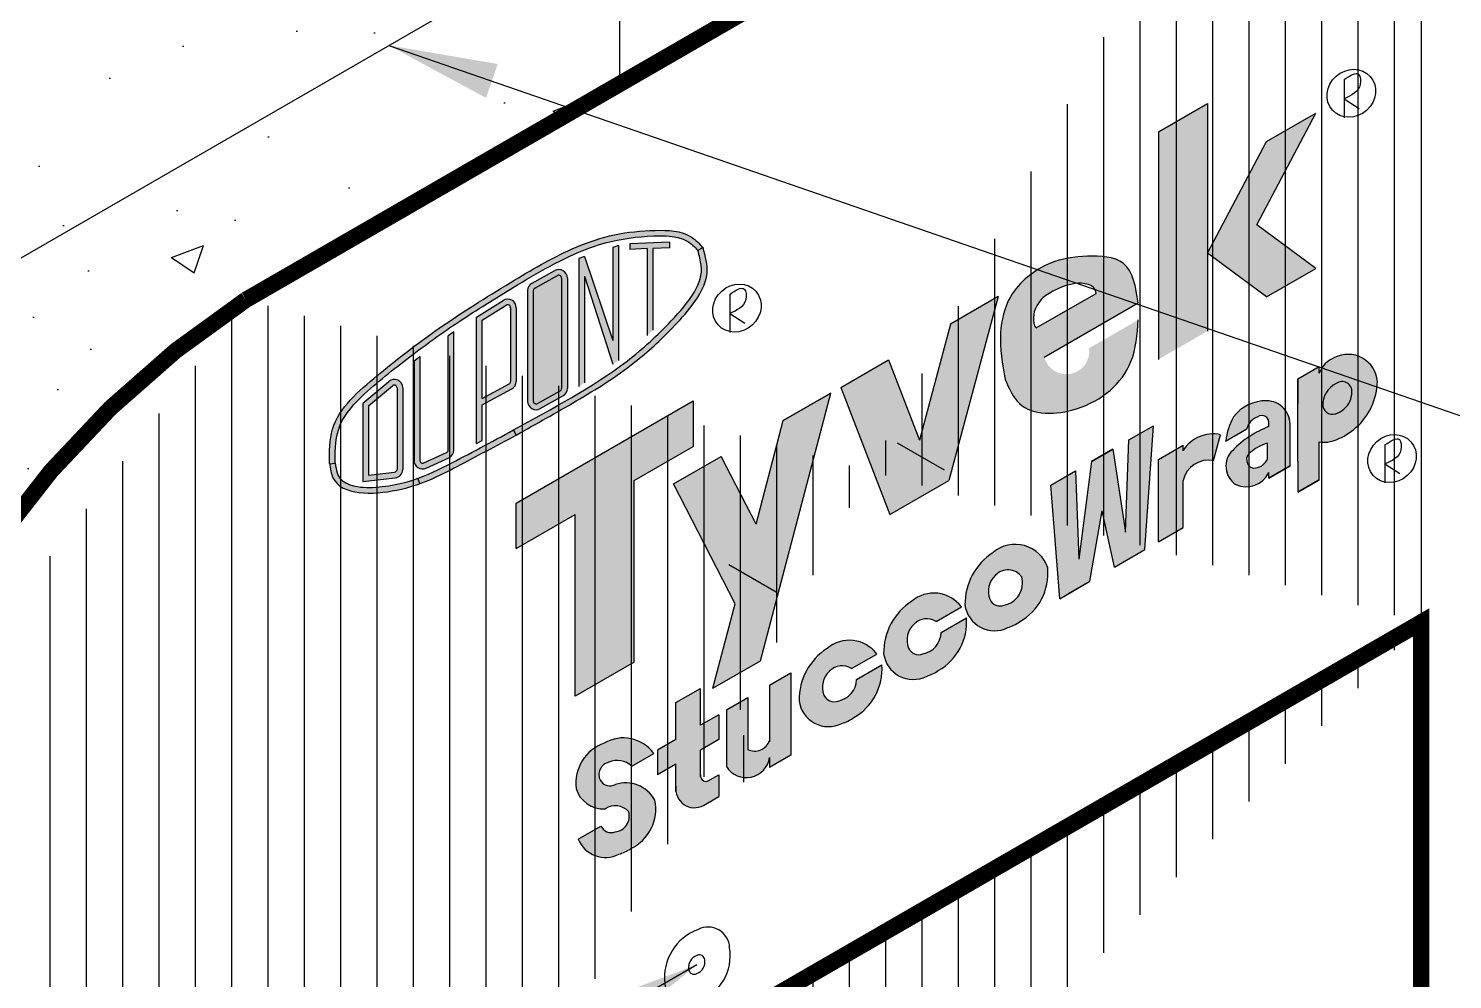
# Model space of a CAD drawing. Extents: x 0 to 51, y 0 to 66.
# Drawn here: x 16.73 to 24.57, y 52.06 to 57.29 of the extents above; entities that cross this region are included whole.
import ezdxf

# ---------------------------------------------------------------- set-up
doc = ezdxf.new("R2010")
doc.units = 0
doc.header["$LTSCALE"] = 1.5
doc.header["$MEASUREMENT"] = 0
doc.linetypes.add('DASHED', pattern=[0.75, 0.5, -0.25])
for name, color, linetype in [('CLADDING', 252, 'CONTINUOUS'), ('DUPONTLOGO', 242, 'CONTINUOUS'), ('FASTENING', 7, 'CONTINUOUS'), ('STRUCTURE', 252, 'CONTINUOUS'), ('TEXT', 7, 'CONTINUOUS'), ('TYVEK', 160, 'DASHED')]:
    doc.layers.add(name, color=color, linetype=linetype)
doc.styles.add('DETAILS', font='sanss___.ttf', dxfattribs={"height": 1})
doc.dimstyles.new('TYVEKDETAILS', dxfattribs={"dimscale": 6, "dimtxt": 1.5, "dimasz": 0.1, "dimexe": 0.75, "dimexo": 0.75, "dimgap": 0.75, "dimtad": 0, "dimtih": 1, "dimtoh": 1, "dimdec": 4, "dimzin": 0, "dimtxsty": 'DETAILS', "dimcen": 0.0625, "dimazin": 3, "dimtfac": 1, "dimtdec": 4, "dimtofl": 0, "dimtmove": 0, "dimatfit": 3, "dimtolj": 1, "dimtzin": 0})
pattern_1 = [(49.99999999999999, (45.453125, 3.296875), (1.793150456501884, -0.1568803374564878), [0.1875, -2.0625]), (355, (45.453125, 3.296875), (-0.3468783340325, 1.88048033425003), [0.15, -1.65]), (100.4514, (45.6025542, 3.28380165), (1.446273454285054, 1.723598855152384), [0.159350475, -1.75285528]), (46.18420000000001, (45.453125, 3.796875), (2.668102621564111, -0.4137975358225452), [0.28125, -3.09375]), (96.6356, (45.6754668625, 3.7623917325), (2.336656763871758, 2.435294677251104), [0.23902572, -2.6292825]), (351.1842, (45.453125, 3.796875), (2.336654862834068, 2.435296502313312), [0.225, -2.475]), (21, (45.703125, 3.671875), (1.492267630296154, -1.006547226663347), [0.1875, -2.0625]), (326.0000000000001, (45.703125, 3.671875), (0.6082883298039543, 1.812875112617133), [0.15, -1.65]), (71.4514, (45.8274805825, 3.587995985), (2.100556571453725, 0.806326241774881), [0.159350475, -1.75285528]), (37.50000000000001, (45.453125, 3.296875), (0.03039963829322667, 0.8322346345782787), [0, -1.63, 0, -1.675, 0, -1.65625]), (7.499999999999999, (45.453125, 3.296875), (0.6576738436053715, 0.9860292797059006), [0, -0.955, 0, -1.5925, 0, -0.63125]), (327.5, (44.895625, 3.296875), (1.334556090431023, -0.0563871793359495), [0, -0.625, 0, -1.95, 0, -2.5875]), (317.5, (44.645625, 3.296875), (1.457965423355966, 0.2502624558307941), [0, -0.8125, 0, -1.295, 0, -1.8375])]

# ---------------------------------------------------------------- blocks, each defined once
blk = doc.blocks.new('A$C1409495A')
at = {"layer": 'DUPONTLOGO', "color": 242}
for p, q in [((0.2343235615273898, 0.523827359091797), (0.2343235615273898, 1.616091367395711e-07)), ((0.2343235615273898, 0.2619137603504669), (0.4408312526641112, 0.1288168849679323))]:
    blk.add_line(p, q, dxfattribs=at)
blk.add_ellipse((0.333973993873542, 0.3360725358395484), major_axis=(0.2603864479023359, 0.231586749987972), ratio=0.9031737347499492, dxfattribs=at)
blk.add_spline([(0.2343235615273898, 0.523827359091797), (0.4345512185534517, 0.5967801724010542), (0.456416738787766, 0.4563911861724819), (0.2343235615273898, 0.2619137603504669)], degree=3, dxfattribs=at)

msp = doc.modelspace()

# ---------------------------------------------------------------- hatches: boundary and pattern name
at = {"layer": 'DUPONTLOGO'}
h = msp.add_hatch(color=182, dxfattribs=at)
h.paths.add_polyline_path([(23.82058156258636, 56.8253318554377), (23.54994862390395, 56.66908185543775), (23.22518909748469, 56.05375063908712), (23.54994862390395, 55.81341942273615), (23.82058156258654, 55.96966942273612), (23.49582203616747, 56.21000063908706)])
h.paths.add_polyline_path([(23.22518909748479, 56.48158185543809), (23.22518909748497, 56.87889668093006), (22.95455615880211, 56.72264668093003), (22.95455615880192, 55.46966942273607), (23.22518909748461, 55.62591942273621)])
h = msp.add_hatch(color=242, dxfattribs=at)
edge = h.paths.add_edge_path()
edge.add_spline(control_points=[(19.41139948258743, 55.90713435060709), (19.27815662001349, 55.82574346160543), (19.01392684643971, 55.66433972292518), (18.67834202998593, 55.4060712568843), (18.39151633519797, 55.15902851225453), (18.39126031406241, 54.96231168217206), (18.39117596440693, 54.8975006390882)], knot_values=[0, 0, 0, 0, 0.2326628988775917, 0.4613865531098924, 0.6535218754829092, 0.7479263056417517, 0.7479263056417517, 0.7479263056417517, 0.7479263056417517], degree=3, periodic=0)
edge.add_spline(control_points=[(18.39117596440693, 54.8975006390882), (18.39143144200194, 54.89587814000233), (18.39168691959695, 54.89425564091649), (18.39194361957771, 54.89263418253994)], knot_values=[0, 0, 0, 0, 0.002347442690703379, 0.002347442690703379, 0.002347442690703379, 0.002347442690703379], degree=3, periodic=0)
edge.add_line((18.39194361957771, 54.89263418253989), (18.4228179678768, 54.89752348097718))
edge.add_spline(control_points=[(18.42281796787677, 54.89752348097716), (18.42268824318838, 54.89832420078655), (18.42255882750984, 54.89912927039034), (18.42242964035605, 54.89993869429548)], knot_values=[0.001174582396085617, 0.001174582396085617, 0.001174582396085617, 0.001174582396085617, 0.002358172592852494, 0.002358172592852494, 0.002358172592852494, 0.002358172592852494], degree=3, periodic=0)
edge.add_spline(control_points=[(18.42242964036259, 54.89993869425575), (18.42256185112347, 54.9778245410639), (18.42426477214077, 55.0491554506843), (18.47794219679027, 55.17146120342729), (18.52719252285152, 55.2276270825192), (18.66932121347773, 55.35821326727196), (18.7626865862264, 55.43009604258814), (18.93939822577614, 55.56489742004576), (19.02831071082347, 55.62788831828987), (19.22105237143579, 55.75423606933065), (19.32423102268422, 55.81726884588532), (19.42738322947126, 55.88028137431859)], knot_values=[0.001204580648238207, 0.001204580648238207, 0.001204580648238207, 0.001204580648238207, 0.1148556554967574, 0.1148556554967574, 0.2297113109935148, 0.2297113109935148, 0.3984913275604529, 0.3984913275604529, 0.5672713441273911, 0.5672713441273911, 0.7479263056417517, 0.7479263056417517, 0.7479263056417517, 0.7479263056417517], degree=3, periodic=0)
edge.add_spline(control_points=[(19.42738322947126, 55.88028137431859), (19.56379499319974, 55.9614780014633), (19.69932881784835, 56.04129113470957), (19.93155404508625, 56.12046316617246), (20.01707319851403, 56.1378939186008), (20.19702007160941, 56.15192034736355), (20.30065323759064, 56.15778671341852), (20.38236805864963, 56.10768068318166), (20.40048489640477, 56.08963265326198), (20.41988907538426, 56.06922142843816)], knot_values=[0, 0, 0, 0, 0.2378461726929006, 0.2378461726929006, 0.3759363467751121, 0.3759363467751121, 0.5140265208573236, 0.5140265208573236, 0.5560477353908875, 0.5560477353908875, 0.5560477353908875, 0.5560477353908875], degree=3, periodic=0)
edge.add_line((20.41988907538435, 56.06922142843813), (20.44798629839504, 56.08500063908822))
edge.add_spline(control_points=[(20.44798629839507, 56.0850006390882), (20.42737438020395, 56.10682048115208), (20.35968549622613, 56.17847614872141), (20.17211210333281, 56.18434310075393), (19.96100097008185, 56.16432138898713), (19.69460638756837, 56.07570812195964), (19.52110428537199, 55.97243414385232), (19.41139948258743, 55.90713435060709)], knot_values=[0, 0, 0, 0, 0.04405701235799464, 0.1446818277776674, 0.2573902707972445, 0.3686265973318987, 0.5599067828171413, 0.5599067828171413, 0.5599067828171413, 0.5599067828171413], degree=3, periodic=0)
h = msp.add_hatch(color=242, dxfattribs=at)
edge = h.paths.add_edge_path()
edge.add_spline(control_points=[(20.44798629839507, 56.0850006390882), (20.46091349684494, 56.03749598832663), (20.49132276639175, 55.92574851764774), (20.39655766608404, 55.76976963993102), (20.25510581479912, 55.6143839181773), (20.04965041565666, 55.42351860622255), (19.75286407390514, 55.23933840421807), (19.5300533877211, 55.11526683612262), (19.419581131401, 55.05375063908817)], knot_values=[0, 0, 0, 0, 0.07140672790437241, 0.16797347427779, 0.251697098529822, 0.3916885399395568, 0.5846187000068773, 0.7743438912938334, 0.7743438912938334, 0.7743438912938334, 0.7743438912938334], degree=3, periodic=0)
edge.add_line((19.419581131401, 55.05375063908824), (19.40481558735558, 55.08129681244537))
edge.add_spline(control_points=[(19.4048155313506, 55.08129678128386), (19.61902840746817, 55.20057042233274), (19.83745817172231, 55.31468002476429), (20.11665930277104, 55.52752654389052), (20.198253019797, 55.60331509978126), (20.31998019936046, 55.73159389515924), (20.36618395096785, 55.7844650198952), (20.42939980132215, 55.89074438388047), (20.44379662742313, 55.93641043809139), (20.43461859144982, 56.01335929797178), (20.42760875620507, 56.04069224307383), (20.41988907538426, 56.06922142843811)], knot_values=[0.0002505584379334802, 0.0002505584379334802, 0.0002505584379334802, 0.0002505584379334802, 0.3681301305683303, 0.3681301305683303, 0.5353339496185356, 0.5353339496185356, 0.6400473331687101, 0.6400473331687101, 0.7273425474151587, 0.7273425474151587, 0.7705355621334626, 0.7705355621334626, 0.7705355621334626, 0.7705355621334626], degree=3, periodic=0)
edge.add_line((20.41988907538426, 56.06922142843812), (20.44798629839498, 56.0850006390882))
for color, points in [(242, [(19.763331131401, 55.31996631588915), (19.79458113140075, 55.3406291639747), (19.79458113140123, 55.928711328393), (19.950831131401, 55.44394340440359), (19.98208113140095, 55.46460625248931), (19.98208113140097, 56.09596980624868), (19.95083113140122, 56.08592625009771), (19.95083113140116, 55.5731755827634), (19.79458113140109, 56.0357084693426), (19.76333113140097, 56.02566491319156)]), (242, [(20.17092251416424, 56.08081092593579), (20.26333113140086, 56.08478115562126), (20.26333113140093, 56.11605998438844), (20.04458113140095, 56.10666164287363), (20.04458113140095, 56.07538281410647), (20.13967251416424, 56.07946830571938), (20.13967251416424, 55.60162393420057), (20.17092251416424, 55.63088890090074)]), (242, [(19.70083113140086, 55.91753474969769, 0.5705986825333509), (19.63134805493067, 55.95859739090982), (19.50634805493056, 55.88977547699098, 0.2733997692986431), (19.48208113140086, 55.84871283577888), (19.48208113140109, 55.23996174144346, 0.5736723652123478), (19.55194358311046, 55.19911027036946), (19.67694358311033, 55.26944877686932, 0.2709125763483421), (19.70083113140097, 55.31030024794332)]), (182, [(22.07178393049074, 55.81566307179072), (21.8095244040716, 55.66424746361511), (21.63877122859859, 55.02579132436721), (21.46801805312547, 55.46707867996626), (21.20575852670631, 55.31566307179072), (21.47639146538896, 54.61625063908816), (21.8011509918081, 54.80375063908816)]), (242, [(19.07583113140109, 55.62100637980745), (19.04458113140109, 55.59961608423968), (19.04458113140086, 54.97124848334753, -0.2934388249167285), (19.03545681237154, 54.95703997280219), (18.91045681237154, 54.89984994442127, -0.5462656304046162), (18.88833113140086, 54.91405845496663), (18.88833113140095, 55.48496096462048), (18.85708113140111, 55.46276548250359), (18.85708113140086, 54.91405845496656, 0.5462656304051842), (18.92345817431299, 54.87143292333052), (19.0484581743131, 54.92862295171152, 0.2934388249164255), (19.07583113140097, 54.97124848334753)]), (182, [(21.15163193896982, 55.28441307179073), (20.88937241255065, 55.13299746361494), (20.73942990068136, 54.56244224137262), (20.54786606160446, 54.93582867996629), (20.2856065351854, 54.78441307179071), (20.62428166978024, 54.12428481921476), (20.50211288613155, 53.6594130717908), (20.76437241255067, 53.81082867996638)]), (182, [(19.74434065782012, 54.61625063908817), (19.74434065782012, 53.61625063908817), (20.06910018423926, 53.80375063908816), (20.06910018423937, 54.80375063908815), (20.39385971065852, 54.99125063908817), (20.39385971065852, 55.24125063908817), (19.41958113140097, 54.67875063908818), (19.41958113140097, 54.42875063908816)]), (182, [(22.71215165316193, 54.32639004928421), (22.87889202748465, 54.42265764928423), (22.92793331405017, 55.10485547015772), (22.79202611405017, 55.02638941165286), (22.77296284850317, 54.51843152629389), (22.70386073853573, 54.97548710836641), (22.58616165077851, 54.90753350836635), (22.51705954081109, 54.37068568271136), (22.49799627526411, 54.85663120507993), (22.36208907526411, 54.77816514657501), (22.41113036182961, 54.15259532570176), (22.57787073615233, 54.24886292570174), (22.64501119465713, 54.63608318018126)]), (182, [(22.95440857463157, 54.46625714810776), (23.09031577463159, 54.54472320661257), (23.09031577463159, 54.80276983432019, -0.4035437564935088), (23.25850641426911, 54.91300622758668), (23.29667986640055, 55.05548804326902, 0.318824895389774), (23.09031577463159, 54.96693029666871), (23.09031577463158, 54.99774720661264), (22.95440857463157, 54.91928114810779)]), (182, [(21.73069260316069, 54.02702813305984), (21.86985751037034, 54.10737502969905, 0.4351274600614082), (21.5971161129647, 54.13865139303936, 0.2576403943727183), (21.44208076175397, 53.84986533847506, 0.5131396402506846), (21.67725566234949, 53.72505211307037, 0.01050506829098769), (21.68624362150274, 53.7279655919153), (21.78131176900709, 53.78285321246829, 0.2510258907919918), (21.89798188595344, 54.04733188704031), (21.75891298479489, 53.96704041952052, -0.3480232729081373), (21.65757598753274, 53.8486934670366, -0.3993521555086357), (21.57909597307051, 53.88092624795548, -0.3084390351191073), (21.60969491481256, 54.01299028855392, -0.3602356893464677)]), (182, [(21.26498794055857, 53.76771966515807), (21.40415284776822, 53.84806656179727, 0.4351274600614082), (21.13141145036258, 53.87934292513759, 0.2576403943727183), (20.97637609915182, 53.59055687057329, 0.5131396402506846), (21.21155099974737, 53.46574364516859, 0.01050506829098769), (21.22053895890059, 53.46865712401353), (21.31560710640495, 53.52354474456652, 0.2510258907919918), (21.43227722335131, 53.78802341913854), (21.29320832219275, 53.70773195161875, -0.3480232729081373), (21.19187132493062, 53.58938499913483, -0.3993521555086357), (21.11339131046839, 53.6216177800537, -0.3084390351191073), (21.14399025221044, 53.75368182065214, -0.3602356893464677)]), (182, [(20.93145529179091, 53.74521234657512), (20.81375620403375, 53.67725874657515), (20.81375620403375, 53.37255359506195, -0.4598255834214006), (20.69458467126017, 53.32297172484981), (20.69458467126017, 53.60845503004857), (20.57688558350296, 53.54050143004858), (20.57688558350297, 53.22857357997951, 0.6959710472286621), (20.81375620403375, 53.27806346028928), (20.81375620403375, 53.22423474657524), (20.93145529179094, 53.29218834657521)]), (182, [(20.43463727670127, 53.31987686979863), (20.5354423095288, 53.37807668263726), (20.5354423095288, 53.51398388263728), (20.43463727670127, 53.45578406979865), (20.43463727670127, 53.65923415269805), (20.29873007670128, 53.58076809419326), (20.29873007670128, 53.37731801129386), (20.19792504387375, 53.31911819845521), (20.19792504387375, 53.18321099845522), (20.29873007670129, 53.24141081129385), (20.29873007670128, 53.09199621773434, 0.5225497163143993), (20.45041063588039, 53.01445708499288), (20.5354423095288, 53.06355014466337), (20.5354423095288, 53.18396109294742), (20.47324230105252, 53.14804990131005, -0.5625580543666847), (20.4346372767013, 53.18388691002173)])]:
    msp.add_hatch(color=color, dxfattribs=at).paths.add_polyline_path(points)
h = msp.add_hatch(color=182, dxfattribs=at)
edge = h.paths.add_edge_path()
edge.add_spline(control_points=[(22.84353523530381, 55.78111209539029), (22.82967857040861, 55.86840890209346), (22.80392155073192, 56.03067778749769), (22.55451837526089, 56.04571152451214), (22.33239945208571, 56.01027381299848), (22.12856710744723, 55.85162479189687), (22.06898350765414, 55.59746183033518), (22.09620378052578, 55.44397356530677), (22.11137945490864, 55.35840175849042)], knot_values=[0, 0, 0, 0, 0.5827593182052485, 1.083243575514109, 1.602995822488099, 2.320452805997204, 2.834594860345293, 3.482391664081016, 3.482391664081016, 3.482391664081016, 3.482391664081016], degree=3, periodic=0)
edge.add_spline(control_points=[(22.11137945490855, 55.35840175849042), (22.13297652653087, 55.3089909365334), (22.19904258293625, 55.15784182671262), (22.55546479078683, 55.16679304478027), (22.82128992411211, 55.39321094201119), (22.83752433282714, 55.60787955270577), (22.84353523530363, 55.68736209539022)], knot_values=[0, 0, 0, 0, 0.3828216730715811, 1.171062387004566, 2.162538929496697, 2.745476785218138, 2.745476785218138, 2.745476785218138, 2.745476785218138], degree=3, periodic=0)
edge.add_line((22.84353523530368, 55.68736209539025), (22.57290229662111, 55.53111209539032))
edge.add_arc((22.44791877251719, 55.51420847240508), 0.1261214246964341, -165.3268673162189, 7.7023353980475235, ccw=False)
edge.add_line((22.32591059132438, 55.48226136784961), (22.35639594567479, 55.49986209539021))
edge.add_line((22.35639594567479, 55.49986209539022), (22.84353523530383, 55.78111209539035))
edge = h.paths.add_edge_path(flags=16)
edge.add_spline(control_points=[(22.28090211095041, 55.64377570958965), (22.26644709102412, 55.65755965922994), (22.26644709102412, 55.67785582305654), (22.26770737621565, 55.74119805713286), (22.29054653093982, 55.78322069520194), (22.35089964516583, 55.83834144404965), (22.43518595412234, 55.87890164414214), (22.53820418381266, 55.8934613474353), (22.60987297215989, 55.88423397377857), (22.61208427760276, 55.83210108808847)], knot_values=[0.1693351350576057, 0.1693351350576057, 0.1693351350576057, 0.1693351350576057, 0.2360340609454792, 0.2360340609454792, 0.3507194281854419, 0.3507194281854419, 0.4654047954254047, 0.4654047954254047, 0.5437012250705168, 0.5437012250705168, 0.5437012250705168, 0.5437012250705168], degree=3, periodic=0)
edge.add_line((22.61208427760278, 55.83210108808847), (22.28090211095032, 55.6437757095898))
h = msp.add_hatch(color=242, dxfattribs=at)
h.paths.add_polyline_path([(19.20083113140086, 55.00733945987876), (19.23208113140871, 55.02418302798198), (19.23208113149886, 55.21990148023058), (19.39494659672713, 55.30768501797593, 0.2758007751185747), (19.41958113119054, 55.3489479228186), (19.41958113136471, 55.75460745576566, 0.5880955590562489), (19.34797839362707, 55.79442961809999), (19.20083113164415, 55.70305791220382)])
h.paths.add_polyline_path([(19.23208113151512, 55.25540173779216), (19.3801196197027, 55.33519362121788, 0.275800775116446), (19.38833113119043, 55.34894792283202), (19.38833113136471, 55.75460745577907, 0.588095559058059), (19.36446355211879, 55.76788150989054), (19.23208113171282, 55.68567809393736)], flags=16)
h = msp.add_hatch(color=182, dxfattribs=at)
h.paths.add_polyline_path([(24.15970181510535, 55.34866857804757, 0.5669133551286807), (23.91251287517566, 55.47244292393864), (23.88268798259481, 55.45522351417853, 0.1318987473548429), (23.84007678720751, 55.39477989854723), (23.84007678720751, 55.43062192905119), (23.72237769945029, 55.36266832905119), (23.72237769945029, 55.22676112905118), (23.72237769945029, 54.90964432905125), (23.72237769945029, 54.7397603290513), (23.84007678720751, 54.80771392905131), (23.84007678720751, 55.01639134371931, 0.1002365653808533), (23.90306555751171, 55.01791417627005, 0.1766039294109582), (24.10229194772981, 55.1630335719658, 0.1439744560912758)])
h.paths.add_polyline_path([(23.86011052426552, 55.2310252477895, 0.08779684765089583), (23.86005833948822, 55.2122595086455, -0.03663702705805853)], flags=16)
h = msp.add_hatch(color=242, dxfattribs=at)
h.paths.add_polyline_path([(18.79458113140132, 55.31309481727907, 0.6390099729077502), (18.71737791950401, 55.34883646229044), (18.57583113140097, 55.22872836481468), (18.57583113140097, 54.79809336319919), (18.75285160574927, 54.81764306060202, 0.3823525855096099), (18.79458113140086, 54.86423479504841)])
h.paths.add_polyline_path([(18.76333113140075, 54.86423479504844, -0.3823525855080085), (18.74942128951696, 54.84870421689967), (18.60708113140098, 54.8329845266792), (18.60708113140086, 55.21426100809268), (18.73759672743554, 55.3250086989496, -0.6390099729074262), (18.76333113140132, 55.31309481727915)], flags=16)
h = msp.add_hatch(color=182, dxfattribs=at)
h.paths.add_polyline_path([(23.36866804817799, 55.15403094894407, 0.1102468081658543), (23.32583962127555, 55.02009624642549), (23.44217306989788, 55.08726139430335, -0.269000115708438), (23.49903836457341, 55.15226979782872, -0.35318688436833), (23.55180198729366, 55.15055567927281, -0.1905419740582252), (23.56173991322636, 55.10004005993277, 0.1143185812800171), (23.35575966044377, 54.96113691709518, 0.4546119229539555), (23.38107233990792, 54.78044769748141, 0.4058134010112067), (23.56173991322638, 54.84655402795408), (23.56173991322638, 54.81690005993268), (23.67943900098358, 54.88485365993268), (23.67943900098359, 55.12106384960577, 0.379186610570399), (23.55479326475503, 55.24193678127304, 0.2442004430970248)])
h.paths.add_polyline_path([(23.55544695945862, 55.00954020378327, -0.0009435784860128665), (23.55544695945864, 54.92426593557061, -0.2711281288692511), (23.48904484567581, 54.87220720032374, -0.4382804466287078), (23.44086823162608, 54.91140507381817, -0.3038765555789979), (23.46005477462786, 54.95657024003217, -0.1081086455131748)], flags=16)
h = msp.add_hatch(color=242, dxfattribs=at)
edge = h.paths.add_edge_path()
edge.add_spline(control_points=[(19.40481553135078, 55.08129678128389), (19.2821011805484, 55.01551380178821), (19.15948805258113, 54.94923902483941), (18.99009167767134, 54.86194799589781), (18.93714312682856, 54.83638035701926), (18.8783321214372, 54.81538890775237)], knot_values=[0.2810519083259829, 0.2810519083259829, 0.2810519083259829, 0.2810519083259829, 0.4864092395876224, 0.4864092395876224, 0.5821236414411977, 0.5821236414411977, 0.5821236414411977, 0.5821236414411977], degree=3, periodic=0)
edge.add_line((18.87833212143713, 54.81538890775234), (18.88883605489823, 54.78596040779276))
edge.add_spline(control_points=[(18.88883605489823, 54.78596040779276), (18.96291085745803, 54.8124043638043), (19.12950175507561, 54.89825972017822), (19.30940965353003, 54.99469554682752), (19.419581131401, 55.05375063908817)], knot_values=[0.2810600832013738, 0.2810600832013738, 0.2810600832013738, 0.2810600832013738, 0.3977592114784792, 0.5821236414411975, 0.5821236414411975, 0.5821236414411975, 0.5821236414411975], degree=3, periodic=0)
edge.add_line((19.41958107481783, 55.05375060890679), (19.40481553135081, 55.08129678128391))
h = msp.add_hatch(color=242, dxfattribs=at)
edge = h.paths.add_edge_path()
edge.add_line((18.88883605489821, 54.78596040779276), (18.87833212143717, 54.81538890775237))
edge.add_spline(control_points=[(18.8783321214372, 54.81538890775237), (18.85954790775134, 54.80868424650776), (18.84016562915677, 54.80244643040449), (18.73651765588193, 54.77323636668083), (18.62782075619608, 54.75667571367), (18.50601962155607, 54.77593684460847), (18.47437139713648, 54.78936811422002), (18.43670038772812, 54.82777513756476), (18.42936557167298, 54.85710869079046), (18.42281796787677, 54.89752348097716)], knot_values=[0.002358172592852481, 0.002358172592852481, 0.002358172592852481, 0.002358172592852481, 0.03292931765771284, 0.03292931765771284, 0.1592148645761484, 0.1592148645761484, 0.2213124727474919, 0.2213124727474919, 0.2810519083259829, 0.2810519083259829, 0.2810519083259829, 0.2810519083259829], degree=3, periodic=0)
edge.add_line((18.4228179678768, 54.89752348097718), (18.39194361957771, 54.89263418253988))
edge.add_spline(control_points=[(18.39194361957771, 54.89263418253994), (18.39612502196195, 54.86622214346536), (18.42174925955422, 54.71758679039305), (18.68703746871197, 54.72498210722727), (18.8499547603402, 54.77208017851866), (18.88883605489823, 54.78596040779276)], knot_values=[0.002347442690703379, 0.002347442690703379, 0.002347442690703379, 0.002347442690703379, 0.04058508663443653, 0.2198056076657352, 0.2810600832013738, 0.2810600832013738, 0.2810600832013738, 0.2810600832013738], degree=3, periodic=0)
h = msp.add_hatch(color=182, dxfattribs=at)
h.paths.add_polyline_path([(22.04470292216655, 54.40704233061383, 0.2576403943729867), (21.88966757095568, 54.11825627604927, 0.5131396402510344), (22.12484247155147, 53.99344305064486, 0.08200931940621184), (22.19062715644327, 54.02571781681216, 0.29702570383043), (22.34502076077081, 54.32202220319496, 0.5350210848518762)])
h.paths.add_polyline_path([(22.20215889758629, 54.27329330682883, -0.4359844533382529), (22.10516279673452, 54.11708440461099, -0.4605665040670404), (22.02271266201836, 54.16138317094051, -0.2797514858276361), (22.0572817240141, 54.28138122612813, -0.460315170099053)], flags=16)
h = msp.add_hatch(color=182, dxfattribs=at)
h.paths.add_polyline_path([(20.05537927491284, 53.23118321702784), (20.17678661220182, 53.30127777589326, 0.3833598428823599), (19.90384441178989, 53.35833616901066, 0.006267936530740595), (19.89828386358127, 53.35625217477108), (19.83596933114798, 53.3202748626963, 0.2576051533683898), (19.74885432417501, 53.10862569806122, 0.2549531592135616), (19.85614223938009, 53.00192169669445), (20.07825994191973, 53.13016141204749, 0.1582498796631523), (19.96527463213351, 53.13008487064801, -0.3895611696277511), (19.8826453962554, 53.15162321793913, -0.4995739648540094), (19.92935167144259, 53.2521439883029, -0.3054239474705804)])
h.paths.add_polyline_path([(19.9643042863581, 52.86929671706628, -0.3993521555088841), (19.88582427189583, 52.90152949798517), (19.76013231816056, 52.82896121466113, 0.430790463786374), (19.9830955638862, 52.74521823277257), (20.11137410086098, 52.8192798806262, 0.265575237187334), (20.18203767555414, 53.04456730513277, 0.1904806476944564), (20.07825994191973, 53.13016141204748), (19.85614223938009, 53.00192169669445, 0.08450102541924148), (19.90882610141711, 52.99584698684063, -0.3831592690512692), (20.03892419888648, 52.97930230126876, -0.4628738758274196)])
at = {"layer": 'STRUCTURE', "linetype": 'CONTINUOUS'}
h = msp.add_hatch(dxfattribs=at)
h.set_pattern_fill('AR-CONC', color=256, scale=0.25, style=0)
h.set_pattern_definition(pattern_1)
h.paths.add_polyline_path([(19.98803048834602, 57.93150615923236), (15.80004019840951, 60.34944348049081), (11.68641953043342, 57.9744434804908), (15.87440982036994, 55.55650615923246)])
h = msp.add_hatch(dxfattribs=at)
h.set_pattern_fill('AR-CONC', color=256, scale=0.25, style=0)
h.set_pattern_definition(pattern_1)
h.paths.add_polyline_path([(17.93122015435794, 55.79780433373489), (19.98803048834601, 56.98530433373495), (19.98803048834601, 57.93150615923236), (15.87440982036994, 55.55650615923244), (15.87440982036993, 53.10438104914047, -0.170479842137223)])
at = {"layer": 'TYVEK', "linetype": 'CONTINUOUS'}
h = msp.add_hatch(dxfattribs=at)
h.set_pattern_fill('_USER', color=23, scale=0.2, angle=90, style=0, pattern_type=0)
h.set_pattern_definition([(90, (45.453125, 3.296875), (-0.2, 1.224606353822377e-17), [])])
edge = h.paths.add_edge_path()
edge.add_line((14.5394324005366, 38.44876374581774), (14.5394324005366, 43.7613060738225))
edge.add_arc((21.43705470209184, 47.88932475435393), 3.835622140687338, 123.283609689697, 182.1229324160079)
edge.add_arc((12.60471371601104, 48.41994435479976), 5.044407499522511, 292.5529671337997, 352.3363976587753, ccw=False)
edge.add_line((24.40029964701982, 54.02187863755587), (19.3321277903718, 51.09576825182081))
edge.add_line((24.40029964701982, 60.47893094572926), (24.40029964701982, 54.02187863755587))
edge.add_line((17.93122015435797, 55.79780433373491), (24.40029964701983, 59.53272912023248))
edge.add_arc((20.73778936998484, 51.52254633711234), 5.114162854249913, 123.2836096896977, 161.982665277284)
edge.add_arc((20.73778936998472, 51.52254633711242), 5.114162854249787, 123.2836096896971, 182.122932416008)
edge.add_arc((8.961334721876995, 52.23003913770685), 6.72587666603001, 292.5529671337997, 352.3363976587753, ccw=False)
edge.add_line((11.54095963457773, 46.01852142973719), (11.54095963457773, 36.71759468723343))
edge.add_line((14.5394324005366, 38.44876374581777), (11.54095963457773, 36.71759468723364))

# ---------------------------------------------------------------- linework, layer by layer
at = {"layer": 'CLADDING'}
msp.add_line((18.42281796787669, 54.89752348097715), (18.39194361957769, 54.89263418253987), dxfattribs=at)
at = {"layer": 'DUPONTLOGO', "color": 182}
for p, q in [((23.97669702290664, 57.00964915554818), (23.97669702290664, 56.80011827655512)), ((22.95455615880226, 56.72264668093), (23.2251890974849, 56.87889668093)), ((23.2251890974849, 56.87889668093), (23.22518909748456, 55.62591942273617)), ((23.97669702290664, 56.90488371605165), (24.05930009936133, 56.85164496589864)), ((23.49582203616731, 56.21000063908706), (23.82058156258645, 56.82533185543755)), ((23.54994862390393, 56.66908185543775), (23.82058156258657, 56.82533185543776)), ((22.95455615880226, 56.72264668093), (22.95455615880192, 55.46966942273617)), ((23.22518909748467, 56.05375063908712), (23.54994862390393, 56.66908185543775)), ((23.22518909748479, 56.48158185543809), (23.22518909748456, 55.62591942273617)), ((23.82058156258657, 55.96966942273617), (23.49582203616731, 56.21000063908706)), ((23.54994862390393, 55.81341942273615), (23.22518909748467, 56.05375063908712)), ((23.54994862390393, 55.81341942273615), (23.82058156258657, 55.96966942273617)), ((22.07178393049074, 55.81566307179073), (21.8011509918081, 54.80375063908817)), ((22.07178393049074, 55.81566307179073), (21.8095244040716, 55.66424746361511)), ((22.28090211095039, 55.64377570958984), (22.61208427760276, 55.83210108808847)), ((22.3259105913244, 55.48226136784958), (22.84353523530379, 55.78111209539029)), ((21.8095244040716, 55.66424746361511), (21.63877122859859, 55.0257913243672)), ((21.20575852670632, 55.31566307179073), (21.46801805312547, 55.46707867996626)), ((21.46801805312547, 55.46707867996626), (21.63877122859859, 55.0257913243672)), ((23.72237769945029, 55.36266832905119), (23.84007678720751, 55.43062192905118)), ((23.84007678720751, 55.39477989854723), (23.84007678720751, 55.43062192905118)), ((23.72237769945029, 54.90964432905125), (23.72237769945029, 55.36266832905115)), ((23.72237769945029, 55.36266832905119), (23.72237769945029, 55.22676112905118)), ((20.76437241255067, 53.8108286799664), (21.15163193896982, 55.28441307179073)), ((20.88937241255079, 55.13299746361502), (21.15163193896982, 55.28441307179073)), ((21.15163193896982, 55.28441307179073), (20.88937241255067, 55.13299746361509)), ((21.20575852670632, 55.31566307179072), (21.47639146538896, 54.61625063908817)), ((19.41958113140097, 54.67875063908817), (20.39385971065852, 55.24125063908817)), ((20.39385971065852, 55.24125063908817), (20.39385971065852, 54.99125063908817)), ((20.73942990068136, 54.5624422413726), (20.88937241255067, 55.13299746361502)), ((23.67943900098359, 54.88485365993267), (23.67943900098359, 55.121063849606)), ((22.79202611405017, 55.02638941165285), (22.92793331405016, 55.1048554701577)), ((22.87889202748465, 54.42265764928423), (22.92793331405016, 55.10485547015764)), ((23.25850641427175, 54.91300622759655), (23.29667986640055, 55.05548804326902)), ((23.32447398214066, 55.01930779430335), (23.44217306989786, 55.08726139430335)), ((23.32447398214066, 55.01930779430335), (23.44217306989788, 55.08726139430335)), ((23.72237769945029, 54.90964432905121), (23.72237769945029, 55.04555152905121)), ((20.06910018423949, 54.80375063908823), (20.39385971065852, 54.99125063908817)), ((20.28560653518539, 54.92875063908817), (20.39385971065852, 54.99125063908817)), ((22.58616165077852, 54.90753350836638), (22.70386073853574, 54.97548710836639)), ((22.70386073853574, 54.97548710836639), (22.58616165077852, 54.90753350836638)), ((22.58616165077852, 54.90753350836636), (22.70386073853572, 54.97548710836639)), ((22.70386073853574, 54.97548710836639), (22.77296284850317, 54.5184315262939)), ((22.77296284850317, 54.5184315262939), (22.79202611405017, 55.02638941165285)), ((22.95440857463157, 54.91928114810779), (23.09031577463159, 54.99774720661264)), ((23.09031577463159, 54.96693029666874), (23.09031577463159, 54.99774720661262)), ((23.84007678720751, 54.8077139290512), (23.84007678720751, 55.01639134371931)), ((24.20083542809266, 54.99926819692286), (24.20083542809266, 54.78973731792979)), ((20.28560653518539, 54.7844130717907), (20.54786606160431, 54.93582867996621)), ((20.28560653518539, 54.78441307179072), (20.54786606160442, 54.93582867996621)), ((20.73942990068136, 54.5624422413726), (20.54786606160442, 54.93582867996636)), ((22.58616165077852, 54.90753350836638), (22.51705954081109, 54.37068568271138)), ((22.95440857463157, 54.46625714810785), (22.95440857463157, 54.91928114810776)), ((22.95440857463157, 54.46625714810781), (22.95440857463157, 54.91928114810776)), ((23.67943900098359, 54.88485365993278), (23.56173991322638, 54.81690005993277)), ((23.56173991322638, 54.81690005993277), (23.67943900098359, 54.88485365993278)), ((23.67943900098359, 54.88485365993267), (23.56173991322638, 54.81690005993268)), ((23.72237769945029, 54.90964432905121), (23.72237769945029, 54.7397603290512)), ((24.20083542809266, 54.89450275742632), (24.28343850454735, 54.84126400727331)), ((20.06910018423926, 53.80375063908817), (20.06910018423937, 54.80375063908809)), ((21.47639146538896, 54.61625063908817), (21.8011509918081, 54.80375063908817)), ((22.36208907526412, 54.77816514657503), (22.49799627526409, 54.85663120507991)), ((22.49799627526411, 54.85663120507995), (22.51705954081109, 54.37068568271138)), ((23.09031577463159, 54.54472320661267), (23.09031577463159, 54.80276983432019)), ((23.56173991322638, 54.81690005993277), (23.56173991322638, 54.84655402795408)), ((23.72237769945029, 54.7397603290512), (23.84007678720751, 54.8077139290512)), ((23.72237769945029, 54.7397603290512), (23.84007678720751, 54.8077139290512)), ((23.84007678720751, 54.8077139290513), (23.72237769945029, 54.7397603290513)), ((20.62428166978034, 54.12428481921454), (20.28560653518539, 54.7844130717907)), ((22.41113036182961, 54.15259532570176), (22.36208907526409, 54.77816514657513)), ((19.41958113140097, 54.42875063908817), (19.41958113140097, 54.67875063908819)), ((19.41958113140097, 54.42875063908817), (19.74434065782012, 54.61625063908811)), ((19.74434065782012, 53.61625063908817), (19.74434065782012, 54.61625063908817)), ((22.57787073615233, 54.24886292570174), (22.64501119465713, 54.63608318018127)), ((22.71215165316192, 54.32639004928422), (22.64501119465713, 54.63608318018127)), ((22.95440857463157, 54.46625714810776), (23.09031577463159, 54.54472320661257)), ((22.71215165316192, 54.32639004928422), (22.87889202748465, 54.42265764928423)), ((22.41113036182961, 54.15259532570176), (22.57787073615233, 54.24886292570174)), ((22.46017164839512, 54.18090932570173), (22.57787073615233, 54.24886292570174)), ((20.50211288613153, 53.6594130717907), (20.62428166978023, 54.12428481921472)), ((21.73069260316126, 54.02702813306016), (21.86985751036937, 54.10737502969849)), ((21.75891298479849, 53.9670404195226), (21.89798188595462, 54.04733188704099)), ((20.06910018423926, 53.80375063908817), (19.74434065782012, 53.61625063908817)), ((20.50211288613141, 53.65941307179072), (20.76437241255078, 53.81082867996644)), ((21.26498794055914, 53.76771966515839), (21.40415284776724, 53.84806656179671)), ((21.29320832219636, 53.70773195162082), (21.43227722335249, 53.78802341913921)), ((20.81375620403372, 53.67725874657514), (20.93145529179097, 53.74521234657513)), ((20.93145529179094, 53.74521234657513), (20.93145529179094, 53.29218834657512)), ((20.93145529179094, 53.74521234657513), (20.93145529179094, 53.29218834657512)), ((20.29873007670128, 53.58076809419326), (20.43463727670127, 53.65923415269805)), ((20.43463727670127, 53.45578406979864), (20.43463727670127, 53.65923415269805)), ((20.81375620403375, 53.67725874657513), (20.81375620403375, 53.36533089650607)), ((20.29873007670128, 53.37731801129385), (20.29873007670128, 53.5807680941933)), ((20.57688558350296, 53.54050143004859), (20.69458467126017, 53.60845503004858)), ((20.57688558350297, 53.54050143004856), (20.57688558350297, 53.2285735799795)), ((20.69458467126017, 53.60845503004856), (20.69458467126017, 53.3229717248498)), ((20.5354423095288, 53.51398388263728), (20.43463727670127, 53.45578406979864)), ((20.5354423095288, 53.51398388263728), (20.5354423095288, 53.37807668263726)), ((20.67172625235435, 53.14223371573991), (20.67172625235438, 53.4012220261766)), ((20.29873007670128, 53.37731801129386), (20.19792504387377, 53.31911819845521)), ((20.19792504387377, 53.31911819845521), (20.19792504387377, 53.18321099845521)), ((20.5354423095288, 53.37807668263726), (20.43463727670127, 53.31987686979863)), ((20.4346372767013, 53.17150315354876), (20.4346372767013, 53.31987686979863)), ((20.05537927491116, 53.23118321702687), (20.17678661220182, 53.30127777589326)), ((20.29873007670128, 53.24141081129385), (20.19792504387377, 53.18321099845521)), ((20.29873007670128, 53.0919962177344), (20.29873007670128, 53.24141081129385)), ((20.93145529179094, 53.29218834657518), (20.81375620403375, 53.22423474657525)), ((20.81375620403375, 53.27806346028855), (20.81375620403375, 53.22423474657511)), ((20.47324230105252, 53.14804990131005), (20.5354423095288, 53.18396109294742)), ((20.5354423095288, 53.18396109294742), (20.5354423095288, 53.06355014466337)), ((20.45041063588022, 53.01445708499278), (20.5354423095288, 53.06355014466337)), ((19.76013231816056, 52.82896121466113), (19.88582427189583, 52.90152949798517))]:
    msp.add_line(p, q, dxfattribs=at)
at = {"layer": 'DUPONTLOGO', "color": 242}
for p, q in [((19.98208113140097, 56.09596980624868), (19.95083113140109, 56.08592625009768)), ((19.95083113140121, 56.08592625009768), (19.95083113140121, 55.57317558276363)), ((19.98208113140097, 56.09596980624868), (19.98208113140097, 55.46460625248933)), ((20.26333113140097, 56.11605998438844), (20.04458113140097, 56.10666164287363)), ((20.04458113140097, 56.10666164287363), (20.04458113140097, 56.07538281410647)), ((20.13967251416435, 56.07946830571938), (20.04458113140086, 56.07538281410647)), ((20.13967251416424, 56.08013961582758), (20.13967251416424, 55.60162393420062)), ((20.26467251416423, 56.08483878658497), (20.17092251416424, 56.08081092593579)), ((20.17092251416424, 56.08081092593579), (20.17092251416424, 55.63088890090069)), ((20.26333113140097, 56.11605998438844), (20.26333113140086, 56.08478115562126)), ((20.44798629839502, 56.0850006390882), (20.41988907538431, 56.06922142843809)), ((19.79458113140109, 56.0357084693426), (19.76333113140097, 56.02566491319156)), ((19.76333113140097, 56.02566491319156), (19.76333113140097, 55.31996631588914)), ((19.79458113140109, 56.0357084693426), (19.95083113140109, 55.57317558276372)), ((19.50634805493056, 55.88977547699098), (19.63134805493067, 55.95859739090982)), ((19.52142010591095, 55.86240038284964), (19.64642010591083, 55.93122229676845)), ((19.66958113140097, 55.91753474969774), (19.66958113140097, 55.31030024794338)), ((19.70083113140086, 55.91753474969769), (19.70083113140097, 55.31030024794332)), ((19.7945811314012, 55.928711328393), (19.95083113140097, 55.44394340440359)), ((19.7945811314012, 55.92871132839311), (19.79458113140075, 55.34062916397485)), ((19.48208113140086, 55.84871283577886), (19.48208113140109, 55.23996174144346)), ((19.51333113140109, 55.84871283577892), (19.51333113140098, 55.23996174144349)), ((19.20083113164404, 55.70305791220374), (19.34797839362707, 55.79442961809999)), ((19.23208113171282, 55.68567809393736), (19.36446355211879, 55.76788150989054)), ((19.38833113136471, 55.75460745577907), (19.38833113119043, 55.34894792283202)), ((19.41958113136471, 55.75460745576566), (19.41958113119054, 55.3489479228186)), ((19.20083113140086, 55.00733945987876), (19.20083113164415, 55.70305791220371)), ((19.23208113151512, 55.25540173779216), (19.23208113171282, 55.68567809393736)), ((19.07583113140109, 55.62100637980745), (19.04458113140109, 55.59961608423968)), ((19.04458113140086, 54.97124848334752), (19.04458113140109, 55.59961608423968)), ((19.07583113140097, 54.97124848334752), (19.07583113140109, 55.62100637980745)), ((18.85708113140109, 55.46276548250358), (18.88833113140098, 55.48496096462048)), ((18.85708113140109, 55.46276548250358), (18.85708113140086, 54.91405845496654)), ((18.88833113140098, 55.48496096462048), (18.88833113140086, 54.91405845496654)), ((18.57583113140097, 55.22872836481468), (18.71737791950401, 55.34883646229044)), ((18.60708113140086, 55.21426100809267), (18.73759672743554, 55.3250086989496)), ((18.76333113140132, 55.31309481727912), (18.76333113140075, 54.86423479504844)), ((18.79458113140132, 55.31309481727907), (18.79458113140086, 54.86423479504841)), ((19.23208113151501, 55.25540173779211), (19.3801196197027, 55.33519362121788)), ((19.23208113149897, 55.21990148023064), (19.39494659672713, 55.30768501797593)), ((19.53661861530409, 55.22634458441882), (19.66161861530409, 55.29668309091873)), ((19.55194358311045, 55.19911027036945), (19.67694358311033, 55.26944877686932)), ((18.57583113140097, 55.22872836481468), (18.57583113140097, 54.79809336319919)), ((18.60708113140086, 55.21426100809267), (18.60708113140098, 54.8329845266792)), ((19.23208113140871, 55.02418302798198), (19.23208113149886, 55.2199014802305)), ((19.40481553135081, 55.08129678128389), (19.41958107487975, 55.05375060879121)), ((19.41958113140097, 55.05375063908817), (19.40481748044047, 55.081293280761)), ((18.91045681237157, 54.89984994442128), (19.03545681237168, 54.95703997280224)), ((19.20083113140086, 55.00733945987876), (19.23208113140871, 55.02418302798198)), ((18.92345817431297, 54.87143292333052), (19.04845817431309, 54.9286229517115)), ((18.57583113140097, 54.79809336319919), (18.75285160574927, 54.81764306060202)), ((18.60708113140098, 54.8329845266792), (18.74942128951696, 54.84870421689967)), ((18.88883605489823, 54.78596040779275), (18.87833212143713, 54.8153889077524))]:
    msp.add_line(p, q, dxfattribs=at)
for centre, radius, start, end in [((19.65395613140086, 55.91753474969769), 0.04687499999999999, 0, 118.8360950130638), ((19.65395613140098, 55.91753474969774), 0.01562499999999999, 0, 118.8360950130791), ((19.52895613140086, 55.84871283577886), 0.04687499999999999, 118.8360950130773, 180), ((19.52895613140109, 55.84871283577892), 0.01562499999999999, 118.8360950130773, 180), ((19.37270613136471, 55.75460745578579), 0.04687499999999999, 359.9999999753909, 121.8383859097844), ((19.37270613136471, 55.75460745578579), 0.01562499999999999, 359.9999999753909, 121.8383859097844), ((18.74770613140132, 55.31309481727913), 0.04687499999999999, 359.9999999999345, 130.315934050148), ((19.37270613119054, 55.34894792283874), 0.01562499999999999, 298.3244090050583, 359.9999999753742), ((19.37270613119054, 55.34894792283874), 0.04687499999999999, 298.3244090050583, 359.9999999753742), ((18.74770613140132, 55.31309481727913), 0.01562499999999999, 359.9999999999345, 130.315934050148), ((19.65395613140098, 55.31030024794338), 0.01562499999999999, 299.3668080741881, 0), ((19.65395613140098, 55.31030024794332), 0.04687499999999999, 299.3668080742087, 1.058488597991058e-11), ((19.52895613140109, 55.23996174144346), 0.04687499999999999, 180.0000000000094, 299.3668080741979), ((19.52895613140097, 55.23996174144349), 0.01562499999999999, 180, 299.3668080742087), ((19.02895613140098, 54.97124848334753), 0.01562499999999999, 294.5850530263787, 359.9999999999808), ((19.02895613140098, 54.97124848334753), 0.04687499999999999, 294.5850530263787, 359.9999999999808), ((18.90395613140086, 54.91405845496654), 0.04687499999999999, 179.9999999999788, 294.5850530263612), ((18.90395613140086, 54.91405845496654), 0.01562499999999999, 179.9999999999788, 294.5850530263612), ((18.74770613140086, 54.86423479504847), 0.01562499999999999, 276.3020641363324, 359.9999999999296), ((18.74770613140086, 54.86423479504847), 0.04687499999999999, 276.3020641363324, 359.9999999999296)]:
    msp.add_arc(centre, radius, start, end, dxfattribs=at)
at = {"layer": 'DUPONTLOGO', "color": 182}
for centre, radius, start, end in [((23.9739536987764, 55.3456418235954), 0.1426098799564579, 110.2105893492982, 159.8448836613188), ((23.99906711006783, 55.33658293880457), 0.16108870580646, 4.302644154221172, 117.4994364248621), ((23.9654810368763, 55.29347254192917), 0.05423623174455069, 356.1390915240988, 125.6629890549765), ((23.81533838014454, 55.35347227844537), 0.3443969379589824, 311.1588234981753, 359.2008039163069), ((23.98796428408725, 55.22128676304259), 0.1282241084419046, 114.9576143071205, 184.037086366498), ((23.89397039580547, 55.2915729580009), 0.1256360029674368, 311.1588234981753, 359.2008039163069), ((23.54635751821378, 55.01880129492369), 0.2232948881816793, 89.03257730858849, 142.7272383383493), ((23.54888223548144, 55.11113663468524), 0.1309336420270183, 355.6517372763954, 89.45502386983706), ((23.9131076552309, 55.22149492838453), 0.05384721792741849, 189.8757153247518, 302.2048918752513), ((23.88970841885049, 55.29530480488212), 0.1312528382031388, 288.512606525581, 311.4873934744795), ((23.64727796762799, 54.99112459604215), 0.3227413314586834, 149.6846935596069, 174.84977403775), ((23.52665060613123, 55.0707410246373), 0.08607773662187951, 108.710260796148, 168.9349214221528), ((23.52435820435284, 55.11872336147714), 0.04202924789176032, 49.23419585552107, 127.0444057602405), ((23.49289842665303, 55.11273224302957), 0.07000172701720124, 349.5537856372033, 32.70552557598494), ((23.25587995689126, 54.86584150412503), 0.1939856758249363, 77.85863984934686, 148.5929450614015), ((23.75854325111243, 54.58602307197292), 0.550404412876884, 110.9505047187991, 135.8852361100955), ((23.80365532928093, 55.36370212187034), 0.3597939643731721, 291.0895202086271, 311.4873934744556), ((23.44724467244066, 54.8818353840025), 0.12107122106811, 133.8419601151371, 236.8688669144573), ((23.48418783920658, 54.91966042530561), 0.04409919760165715, 123.1782117250908, 190.7894000886546), ((23.62881167154964, 54.765040071029), 0.2552698491734899, 106.7023985631963, 131.3832206846836), ((0.9621509184821377, 54.9669030696712), 22.59333627245894, 359.8918739023284, 0.1081260977005305), ((23.86781123684001, 55.17267459637915), 0.1587250917730715, 259.9369019300024, 294.2959277864195), ((23.23158250631059, 54.77066006526238), 0.144870033989846, 79.28938233873889, 167.1943094208357), ((23.48302052258063, 54.91400789202342), 0.04223257386575714, 183.5334116264872, 278.2010089848225), ((23.47777258126786, 54.95496331183013), 0.0835202845813053, 277.7565608412225, 338.4357734539293), ((23.43738824959, 54.90647119156474), 0.1380340637099442, 245.92164427428, 334.2735380842096), ((22.22880653567469, 54.12219740892436), 0.3391618638924875, 122.8757694327407, 180.6658041083846), ((22.16650626586269, 54.26437145279019), 0.1875927341730743, 17.89771543515937, 130.4885972157509), ((22.13884108280328, 54.19290723243085), 0.1203311122147795, 132.6712732316579, 201.2384925311236), ((22.12625846007188, 54.21532587265896), 0.09550444931582021, 37.37005474894779, 136.2393852856154), ((22.08111449177383, 54.24023567125729), 0.125477310491068, 281.0493610937683, 15.27517392190589), ((22.04043358036122, 54.29235499267747), 0.3060285833868252, 299.3920481145083, 5.563139503481089), ((21.71891945666097, 53.99598051521582), 0.1875927341730743, 36.42787382474392, 130.4885972157509), ((21.78121972647298, 53.85380647134998), 0.3391618638924875, 122.8757694327407, 180.6658041083846), ((22.05205197413876, 54.14025673565554), 0.1638679792394075, 187.7156708188158, 296.3722994449837), ((22.08288290073202, 54.17449508419353), 0.06158230180832332, 204.132588122991, 291.2102017748794), ((21.69125427360157, 53.92451629485648), 0.1203311122147795, 132.6712732316579, 201.2384925311236), ((21.67867165087016, 53.94693493508458), 0.09550444931582021, 56.99606474541753, 136.2393852856154), ((21.59284677115951, 54.0239640551031), 0.3060285833868252, 299.3920481145083, 4.379272789398833), ((22.06000902642609, 54.20877196645242), 0.2248775613299558, 286.7565379038971, 305.509722877838), ((21.63352768257211, 53.97184473368291), 0.125477310491068, 281.0493610937683, 357.8057050728499), ((21.31551506387085, 53.59449800344822), 0.3391618638924875, 122.8757694327407, 180.6658041083846), ((21.25321479405883, 53.73667204731404), 0.1875927341730743, 36.42787382474392, 130.4885972157509), ((21.63529609153029, 53.90610414661916), 0.06158230180832332, 204.132588122991, 291.2102017748794), ((21.21296698826802, 53.68762646718281), 0.09550444931582021, 56.99606474541753, 136.2393852856154), ((21.12714210855739, 53.76465558720133), 0.3060285833868252, 299.3920481145083, 4.379272789398833), ((21.60446516493704, 53.87186579808117), 0.1638679792394075, 187.7156708188158, 296.3722994449837), ((21.22554961099944, 53.66520782695471), 0.1203311122147795, 132.6712732316579, 201.2384925311236), ((21.16782301996997, 53.71253626578115), 0.125477310491068, 281.0493610937683, 357.8057050728499), ((21.61242221722436, 53.94038102887805), 0.2248775613299558, 286.7565379038971, 305.509722877838), ((21.16959142892816, 53.64679567871739), 0.06158230180832332, 204.132588122991, 291.2102017748794), ((21.13876050233492, 53.6125573301794), 0.1638679792394075, 187.7156708188158, 296.3722994449837), ((21.14671755462223, 53.68107256097628), 0.2248775613299558, 286.7565379038971, 305.509722877838), ((20.00857456387011, 53.17797226854123), 0.2085654366075409, 36.24276237429118, 120.1420331663471), ((19.9841820966592, 53.13551744665013), 0.2368592971460902, 109.826858441631, 186.5191158444225), ((20.73291330100389, 53.39885483427872), 0.08501370568697922, 243.2016164302632, 341.9783429684681), ((19.94374739098311, 53.18434385981297), 0.06931157309093963, 101.9873517144121, 208.1694310614547), ((19.97680884173553, 53.14812863904218), 0.1143301180531384, 46.58921369883019, 114.5249191142768), ((20.68615449774381, 53.29719112400359), 0.1290273729379523, 212.1275671551709, 351.4747642194779), ((19.93568457394014, 53.18583388419023), 0.06311516501458447, 212.8223186662038, 297.9581452212948), ((20.46482560515238, 53.17769503178526), 0.03081678975439623, 168.4089162763287, 285.8500373206869), ((19.90032813685976, 53.15363890451292), 0.1580205831033289, 196.5502772308719, 273.0827154719224), ((20.02188517743433, 52.95610118292767), 0.1829619562423407, 28.91568002896116, 108.0237722808629), ((20.40153737708278, 53.10597901843941), 0.1037538419880937, 172.2547379656768, 298.102483131716), ((19.96466504846737, 52.91515158702912), 0.09813121602437098, 40.82295456538004, 124.682144599452), ((19.94958862482129, 52.99375132469859), 0.2379387002025857, 294.8998160433025, 12.33150098747529), ((19.95492947191744, 52.95596711524097), 0.08717594315839773, 276.1734694986752, 15.52621180746136), ((19.94202439035561, 52.92670739664883), 0.06158230180832332, 204.132588122991, 291.2102017748794), ((19.91119346376237, 52.89246904811084), 0.1638679792394075, 202.8024416010978, 296.3722994449837), ((19.91915051604968, 52.96098427890772), 0.2248775613299558, 286.7565379038971, 305.509722877838)]:
    msp.add_arc(centre, radius, start, end, dxfattribs=at)
for centre, major_axis, ratio in [((24.0165571958451, 56.93454722624728), (0.1041545791609344, 0.09263469999518878), 0.9031737347499492), ((24.24069560103112, 54.92416626762196), (0.1041545791609349, 0.09263469999518924), 0.9031737347499493)]:
    msp.add_ellipse(centre, major_axis=major_axis, ratio=ratio, dxfattribs=at)
for points in [[(23.97669702290664, 57.00964915554818), (24.05678808571707, 57.03883028087188), (24.06553429381079, 56.98267468638046), (23.97669702290664, 56.90488371605165)], [(22.84353523530381, 55.78111209539029), (22.76064202976332, 55.998979174473), (22.56433213611481, 56.03822129910906), (22.36016837985144, 55.998979174473), (22.14029689835652, 55.81454583872539), (22.08576300699252, 55.61625115140226), (22.11137945490864, 55.35840175849042)], [(22.11137945490855, 55.35840175849042), (22.18973650512263, 55.22683975021493), (22.50370765107155, 55.19796299125949), (22.80344405302813, 55.45765936557394), (22.84353523530363, 55.68736209539022)], [(24.20083542809266, 54.99926819692286), (24.28092649090308, 55.02844932224657), (24.28967269899681, 54.97229372775514), (24.20083542809266, 54.89450275742633)]]:
    msp.add_spline(points, degree=3, dxfattribs=at)
at = {"layer": 'DUPONTLOGO', "color": 242}
for points in [[(19.41139948258743, 55.90713435060709), (19.74874274576624, 56.08755596856056), (19.96054644620827, 56.1556241244248), (20.18463517688898, 56.18005797990238), (20.382650306079, 56.14412161218345), (20.44798629839507, 56.0850006390882)], [(19.419581131401, 55.05375063908817), (19.74964120320229, 55.24094824013584), (20.0713561965703, 55.45399201426837), (20.2783436762019, 55.64253006864376), (20.38835276041291, 55.76877024617308), (20.46984346099626, 55.94386968003575), (20.44798629839507, 56.0850006390882)], [(18.39117596440693, 54.8975006390882), (18.40871487277028, 55.08549311879917), (18.65418933519405, 55.38113854276391), (19.01861467249629, 55.65763847685732), (19.41139948258743, 55.90713435060709)], [(18.39117596440693, 54.8975006390882), (18.41074404194379, 54.81872445379079), (18.76267654252561, 54.75072816220702), (19.09406064924488, 54.88055309915537), (19.419581131401, 55.05375063908817)]]:
    msp.add_spline(points, degree=3, dxfattribs=at)
for points, knots in [([(19.42738322947126, 55.88028137431859), (19.56379499319974, 55.9614780014633), (19.69932881784835, 56.04129113470957), (19.93155404508625, 56.12046316617246), (20.01707319851403, 56.1378939186008), (20.19702007160941, 56.15192034736355), (20.30065323759064, 56.15778671341852), (20.38236805864963, 56.10768068318166), (20.40048489640477, 56.08963265326198), (20.41988907538426, 56.06922142843816)], [0, 0, 0, 0, 0.2378461726929006, 0.2378461726929006, 0.3759363467751121, 0.3759363467751121, 0.5140265208573236, 0.5140265208573236, 0.5560477353908875, 0.5560477353908875, 0.5560477353908875, 0.5560477353908875]), ([(19.4048155313506, 55.08129678128386), (19.61902840746817, 55.20057042233274), (19.83745817172231, 55.31468002476429), (20.11665930277104, 55.52752654389052), (20.198253019797, 55.60331509978126), (20.31998019936046, 55.73159389515924), (20.36618395096785, 55.7844650198952), (20.42939980132215, 55.89074438388047), (20.44379662742313, 55.93641043809139), (20.43461859144982, 56.01335929797178), (20.42760875620507, 56.04069224307383), (20.41988907538426, 56.06922142843811)], [0.0002505584379334802, 0.0002505584379334802, 0.0002505584379334802, 0.0002505584379334802, 0.3681301305683303, 0.3681301305683303, 0.5353339496185356, 0.5353339496185356, 0.6400473331687101, 0.6400473331687101, 0.7273425474151587, 0.7273425474151587, 0.7705355621334626, 0.7705355621334626, 0.7705355621334626, 0.7705355621334626]), ([(18.42242964036259, 54.89993869425575), (18.42256185112347, 54.9778245410639), (18.42426477214077, 55.0491554506843), (18.47794219679027, 55.17146120342729), (18.52719252285152, 55.2276270825192), (18.66932121347773, 55.35821326727196), (18.7626865862264, 55.43009604258814), (18.93939822577614, 55.56489742004576), (19.02831071082347, 55.62788831828987), (19.22105237143579, 55.75423606933065), (19.32423102268422, 55.81726884588532), (19.42738322947126, 55.88028137431859)], [0.001204580648238207, 0.001204580648238207, 0.001204580648238207, 0.001204580648238207, 0.1148556554967574, 0.1148556554967574, 0.2297113109935148, 0.2297113109935148, 0.3984913275604529, 0.3984913275604529, 0.5672713441273911, 0.5672713441273911, 0.7479263056417517, 0.7479263056417517, 0.7479263056417517, 0.7479263056417517]), ([(18.42242964035605, 54.89993869429548), (18.42907930028105, 54.85827515773502), (18.43633443139771, 54.82814824392812), (18.47437139713648, 54.78936811422002), (18.50601962155607, 54.77593684460847), (18.62782075619608, 54.75667571367), (18.73651765588193, 54.77323636668083), (18.90341191874696, 54.82027049479132), (18.9728909889941, 54.85308437166774), (19.15948805258113, 54.94923902483941), (19.2821011805484, 55.01551380178821), (19.40481553135078, 55.08129678128389)], [0.001174582396085617, 0.001174582396085617, 0.001174582396085617, 0.001174582396085617, 0.06209760817134347, 0.06209760817134347, 0.1241952163426869, 0.1241952163426869, 0.2504807632611225, 0.2504807632611225, 0.3767663101795581, 0.3767663101795581, 0.5821236414411975, 0.5821236414411975, 0.5821236414411975, 0.5821236414411975])]:
    msp.add_open_spline(points, degree=3, knots=knots, dxfattribs=at)
at = {"layer": 'DUPONTLOGO', "color": 182}
msp.add_open_spline([(22.61208427760276, 55.83210108808847), (22.60987297215989, 55.88423397377857), (22.53820418381266, 55.8934613474353), (22.43518595412234, 55.87890164414214), (22.35089964516583, 55.83834144404965), (22.29054653093982, 55.78322069520194), (22.26770737621565, 55.74119805713286), (22.26644709102412, 55.67785582305654), (22.26644709102412, 55.65755965922994), (22.28090211095041, 55.64377570958965)], degree=3, knots=[0.1693351350576057, 0.1693351350576057, 0.1693351350576057, 0.1693351350576057, 0.2476315647027177, 0.2476315647027177, 0.3623169319426805, 0.3623169319426805, 0.4770022991826433, 0.4770022991826433, 0.5437012250705168, 0.5437012250705168, 0.5437012250705168, 0.5437012250705168], dxfattribs=at)
at = {"layer": 'FASTENING'}
for points in [[(20.23713120293779, 52.03379930827907, 0.5560120530374366), (20.42104319023828, 51.93233741028291, 0.3537160203436514), (20.59424827099515, 52.23233741028291, 0.5462522010927994), (20.42104319023828, 52.33233741028292, 0.345824845351463)], [(20.36810063329064, 52.11462015699715, 0.5560120530374857), (20.41407863011575, 52.08925468249811, 0.3537160203436451), (20.45737990030496, 52.16425468249811, 0.5462522010928085), (20.41407863011575, 52.1892546824981, 0.3458248453514566)]]:
    msp.add_lwpolyline(points, format="xyb", close=True, dxfattribs=at)
at = {"layer": 'STRUCTURE'}
for p, q in [((24.40029964701982, 60.47893094572926), (24.40029964701982, 54.02187863755587)), ((19.98803048834601, 57.93150615923236), (19.98803048834601, 56.98530433373496))]:
    msp.add_line(p, q, dxfattribs=at)
at = {"layer": 'STRUCTURE', "linetype": 'CONTINUOUS'}
for p, q in [((17.93122015435797, 55.79780433373491), (24.40029964701983, 59.53272912023248)), ((15.87440982036993, 55.55650615923245), (19.98803048834601, 57.93150615923236))]:
    msp.add_line(p, q, dxfattribs=at)
at = {"layer": 'STRUCTURE', "color": 202}
for p, q in [((21.51595990345811, 55.01123898774836), (21.77576752459344, 54.86123898774836)), ((20.58988143356552, 54.34019213411951), (20.84968905470086, 54.19019213411951))]:
    msp.add_line(p, q, dxfattribs=at)
at = {"layer": 'STRUCTURE', "linetype": 'CONTINUOUS'}
msp.add_arc((20.73778936998484, 51.52254633711234), 5.114162854249913, 123.2836096896977, 161.9826652772839, dxfattribs=at)
at = {"layer": 'TYVEK', "color": 23, "const_width": 0.09}
msp.add_lwpolyline([(24.40029964701984, 59.53272912023237), (17.93122015435797, 55.79780433373491)], dxfattribs=at)
msp.add_lwpolyline([(17.93122015435797, 55.79780433373491, 0.2625284837406856), (15.62713663557376, 51.33309890892711, -0.2669366406480506), (11.54095963457773, 46.01852142973719)], format="xyb", dxfattribs=at)
at = {"layer": 'TYVEK', "const_width": 0.09}
msp.add_lwpolyline([(24.40029964701982, 51.32886496963204), (24.40029964701982, 54.02187863755587), (19.33212779037179, 51.0957682518208)], dxfattribs=at)

# ---------------------------------------------------------------- block references
at = {"layer": 'DUPONTLOGO', "color": 182, "xscale": 0.3999999999999986, "yscale": 0.3999999999999986, "zscale": 0.3999999999999999}
msp.add_blockref('A$C1409495A', (20.50085721231167, 55.61778508191747), dxfattribs=at)

# ---------------------------------------------------------------- leaders
at = {"layer": 'TEXT'}
msp.add_leader([(18.718358457699, 57.1984606705558), (29.0392240127164, 53.63191529003895), (29.55677672847857, 53.63191529003895)], dimstyle='TYVEKDETAILS', override={"dimfxl": 3}, dxfattribs=at)
at = {"layer": 'TEXT', "linetype": 'CONTINUOUS'}
msp.add_leader([(20.41397191095138, 52.13810235980473), (17.92763115513235, 50.70261285513548)], dimstyle='TYVEKDETAILS', override={"dimgap": 0.75, "dimtad": 0}, dxfattribs=at)

doc.saveas('drawing.dxf')
